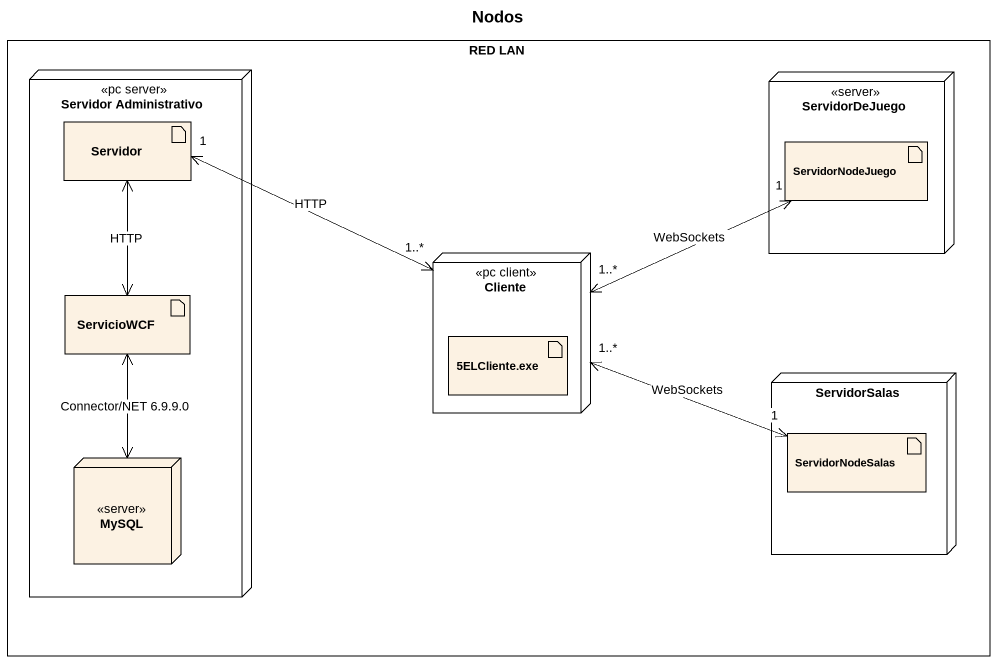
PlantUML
@startuml
title Nodos
rectangle "RED LAN" as RED_LAN {
  node "Servidor Administrativo" as Servidor_Administrativo <<pc server>> {
    artifact Servidor
    artifact ServicioWCF
    node MySQL <<server>>
  }
  node ServidorDeJuego <<server>> {
    artifact ServidorNodeJuego
  }
  node Cliente <<pc client>> {
    artifact "5ELCliente.exe" as a5ELCliente_exe
  }
  node ServidorSalas {
    artifact ServidorNodeSalas
  }
}
Servidor <--> ServicioWCF : HTTP
Cliente "1..*" <-left-> "1" Servidor : HTTP
Cliente "1..*" <-right-> "1" ServidorNodeJuego : WebSockets
Cliente "1..*" <-right-> "1" ServidorNodeSalas : WebSockets
ServicioWCF <--> MySQL : Connector/NET 6.9.9.0
@enduml
